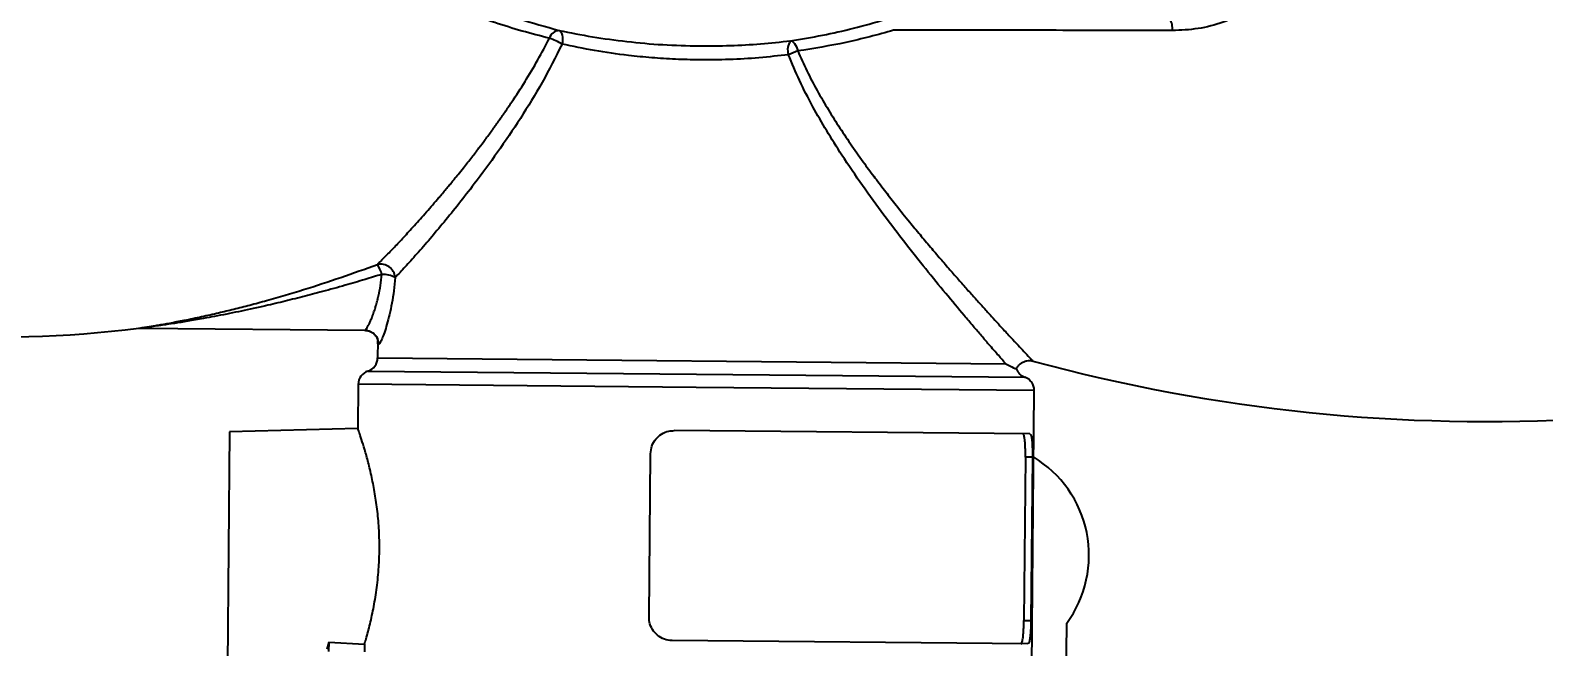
# Model space of a CAD drawing. Header units: millimetres. Extents: x 1465 to 4510, y 540 to 2694.
# Drawn here: x 2728.2 to 3052.8, y 912.8 to 1044.9 of the extents above; entities that cross this region are included whole.
import ezdxf

# ---------------------------------------------------------------- set-up
doc = ezdxf.new("R2010")
doc.units = ezdxf.units.MM
doc.layers.add('AM_5', color=3, linetype='Continuous', lineweight=25)
doc.styles.add('SLDTEXTSTYLE1', font='txt.shx', dxfattribs={"width": 0.7, "bigfont": 'gbcbig.shx'})
doc.dimstyles.new('SLDDIMSTYLE12$0', dxfattribs={"dimtxt": 12, "dimasz": 10, "dimexe": 0, "dimexo": 0.0625, "dimgap": 0.875, "dimtad": 1, "dimdec": 1, "dimlfac": 1.8, "dimrnd": 1e-09, "dimzin": 12, "dimdsep": 46, "dimtxsty": 'SLDTEXTSTYLE1', "dimcen": 0.09, "dimdle": 8.16, "dimclrd": 3, "dimclre": 3, "dimadec": 0, "dimazin": 3, "dimtfac": 1, "dimtdec": 1, "dimtofl": 0, "dimtmove": 0, "dimatfit": 3, "dimfxl": 0, "dimfrac": 2, "dimtolj": 1, "dimlwd": 5, "dimlwe": 5, "dimarcsym": 0})

# ---------------------------------------------------------------- blocks, each defined once
blk = doc.blocks.new('*D57')
at = {"layer": 'AM_5', "color": 3, "lineweight": 5, "transparency": 16777216}
blk.add_line((2872.98, 1181.04), (2506.91, 1181.04), dxfattribs=at)
at = {"layer": 'AM_5', "color": 3, "linetype": 'Continuous', "lineweight": 5, "transparency": 16777216}
for p, q in [((2506.91, 1171.04), (2506.91, 852.16)), ((2871.08, 842.16), (2506.91, 842.16))]:
    blk.add_line(p, q, dxfattribs=at)
at = {"layer": 'AM_5', "color": 3, "transparency": 16777216}
for points in [[(2505.24, 1171.04), (2508.57, 1171.04), (2506.91, 1181.04)], [(2505.24, 852.16), (2508.57, 852.16), (2506.91, 842.16)]]:
    blk.add_solid(points, dxfattribs=at)
at = {"layer": 'Defpoints', "color": 0, "transparency": 16777216}
for p in [(2873.04, 1181.04), (2506.91, 842.16), (2871.15, 842.16)]:
    blk.add_point(p, dxfattribs=at)
at = {"layer": 'AM_5', "color": 0, "transparency": 16777216, "insert": (2492.32, 952.42), "char_height": 12, "attachment_point": 5, "rotation": 90, "style": 'SLDTEXTSTYLE1'}
blk.add_mtext('\\A1;{\\H2.28571x;340}', dxfattribs=at)

msp = doc.modelspace()

# ---------------------------------------------------------------- linework, layer by layer
at = {"color": 7, "linetype": 'Continuous', "lineweight": 25}
for p, q in [((2751.505, 981.033), (2751.9, 981.056)), ((2751.9, 981.056), (2799.971, 980.611)), ((2799.971, 980.611), (2800.627, 980.523)), ((2802.773, 978.298), (2802.74, 974.683)), ((2802.74, 974.683), (2937.457, 973.437)), ((2800.659, 971.855), (2871.102, 971.203)), ((2871.102, 971.203), (2941.545, 970.552)), ((2798.579, 969.028), (2798.49, 959.461)), ((2871.076, 968.357), (2798.579, 969.028)), ((2943.572, 967.686), (2871.076, 968.357)), ((2943.024, 908.382), (2943.572, 967.686)), ((2770.983, 958.849), (2770.521, 908.851)), ((2798.522, 959.556), (2770.983, 958.849)), ((2942.621, 958.388), (2866.315, 959.094)), ((2860.945, 919.142), (2861.269, 954.141)), ((2941.672, 953.397), (2941.348, 918.398)), ((2943.177, 953.383), (2941.672, 953.397)), ((2943.177, 953.383), (2942.853, 918.384)), ((2941.348, 918.398), (2942.853, 918.384)), ((2950.439, 905.313), (2950.555, 917.839)), ((2792.247, 913.717), (2791.844, 912.256)), ((2792.247, 913.717), (2792.229, 911.778)), ((2792.247, 913.717), (2799.922, 913.301)), ((2799.922, 913.301), (2799.907, 911.707)), ((2942.205, 913.39), (2865.899, 914.096))]:
    msp.add_line(p, q, dxfattribs=at)
at = {"color": 7, "linetype": 'Continuous', "lineweight": 25, "flags": 128}
for points in [[(2841.674, 1044.864), (2841.882, 1044.749), (2842.061, 1044.542), (2842.206, 1044.25), (2842.311, 1043.883), (2842.374, 1043.453), (2842.392, 1042.973), (2842.365, 1042.46), (2842.293, 1041.931)], [(2891.274, 1042.637), (2891.496, 1042.61), (2891.722, 1042.502), (2891.947, 1042.316), (2892.164, 1042.058), (2892.368, 1041.735), (2892.552, 1041.356), (2892.713, 1040.93), (2892.844, 1040.47)]]:
    msp.add_lwpolyline(points, dxfattribs=at)
at = {"color": 7, "linetype": 'Continuous', "lineweight": 25}
for centre, radius, start, end in [((2969.12, 1045.328), 4.085, 352.91867, 29.51419), ((2841.782, 1042.58), 2.287, 92.71565, 164.62279), ((2835.387, 1030.557), 13.306, 58.73412, 71.64587), ((2894.15, 1040.689), 3.474, 145.88089, 197.01279), ((2901.105, 1016.631), 25.229, 109.11281, 114.03823), ((2803.345, 991.613), 3.172, 5.50724, 102.02368), ((2792.674, 988.81), 11.622, 18.95037, 30.53824), ((2803.53, 985.643), 6.943, 64.65692, 88.87872), ((2720.615, 1231.426), 252.291, 266.28025, 277.03387), ((2799.74, 974.711), 3, 287.84598, 359.46975), ((3040.431, 1332.12), 371.068, 254.81724, 273.45811), ((2801.578, 969), 3, 107.84598, 179.46975), ((2942.517, 973.39), 3, 201.88858, 251.09352), ((2940.573, 967.713), 3, 359.46975, 71.09352), ((2930.742, 932.37), 24.57, 323.74461, 59.04923)]:
    msp.add_arc(centre, radius, start, end, dxfattribs=at)
for points, knots in [([(2730.939, 1170.842), (2730.985, 1171.275), (2731.108, 1172.411), (2731.421, 1172.901), (2731.829, 1172.443), (2732.32, 1170.734), (2732.924, 1167.855), (2733.645, 1164.151), (2734.498, 1159.991), (2735.469, 1155.643), (2736.689, 1150.748), (2738.217, 1145.331), (2740.095, 1139.485), (2742.38, 1133.249), (2745.11, 1126.715), (2748.315, 1119.978), (2752.004, 1113.145), (2755.701, 1107.093), (2759.239, 1101.858), (2762.478, 1097.429), (2766.453, 1092.404), (2771.291, 1086.849), (2777.012, 1080.988), (2783.054, 1075.46), (2789.268, 1070.385), (2795.703, 1065.699), (2802.193, 1061.492), (2808.803, 1057.691), (2816.122, 1053.971), (2824.226, 1050.45), (2833.018, 1047.256), (2838.786, 1045.662), (2841.674, 1044.864)], [0, 0, 0, 0, 0.0260755, 0.068472, 0.110802, 0.1531098, 0.1954668, 0.2377341, 0.2695275, 0.3011026, 0.332991, 0.3646388, 0.3963559, 0.4278961, 0.4596743, 0.4914516, 0.523018, 0.5548504, 0.5758832, 0.5971224, 0.6186428, 0.6500297, 0.6821661, 0.7136009, 0.745887, 0.7773261, 0.8096086, 0.8409322, 0.8729902, 0.9148954, 0.957384, 1, 1, 1, 1]), ([(3006.043, 1076.64), (3005.991, 1075.521), (3005.886, 1073.284), (3005.163, 1069.314), (3003.715, 1064.832), (3001.215, 1059.997), (2997.888, 1055.612), (2993.836, 1051.797), (2989.2, 1048.735), (2984.121, 1046.493), (2978.73, 1045.079), (2975.026, 1044.909), (2973.174, 1044.824)], [0, 0, 0, 0, 0.0664835, 0.1329651, 0.2373496, 0.3417564, 0.4506729, 0.5596283, 0.669444, 0.7792789, 0.8896403, 1, 1, 1, 1]), ([(2839.577, 1043.186), (2837.625, 1043.686), (2833.756, 1044.675), (2827.791, 1046.543), (2821.617, 1048.759), (2815.414, 1051.325), (2809.211, 1054.238), (2803.162, 1057.434), (2797.066, 1061.039), (2791.054, 1065.019), (2785.224, 1069.283), (2781.497, 1072.388), (2779.682, 1073.901)], [0, 0, 0, 0, 0.0983606, 0.1949021, 0.2961379, 0.402868, 0.4994826, 0.6007187, 0.7010737, 0.8024625, 0.9037741, 1, 1, 1, 1]), ([(2891.274, 1042.637), (2893.572, 1043.015), (2898.074, 1043.756), (2904.849, 1045.278), (2909.31, 1046.561), (2911.573, 1047.212)], [0, 0, 0, 0, 0.3393773, 0.6649808, 1, 1, 1, 1]), ([(2802.684, 994.715), (2803.205, 995.23), (2804.244, 996.257), (2806.074, 998.143), (2808.087, 1000.273), (2810.349, 1002.733), (2812.86, 1005.539), (2814.891, 1007.877), (2816.289, 1009.519), (2817.015, 1010.379), (2817.736, 1011.24), (2818.459, 1012.112), (2819.212, 1013.027), (2820.108, 1014.127), (2821.361, 1015.684), (2822.853, 1017.575), (2824.421, 1019.611), (2825.856, 1021.516), (2827.257, 1023.418), (2828.668, 1025.383), (2830.093, 1027.421), (2832.002, 1030.234), (2834.382, 1033.929), (2837.101, 1038.47), (2838.761, 1041.633), (2839.577, 1043.186)], [0, 0, 0, 0, 0.0628863, 0.12533, 0.1861755, 0.2506526, 0.3205742, 0.3900146, 0.4080073, 0.4267181, 0.4447532, 0.4619663, 0.480551, 0.500495, 0.5279516, 0.5724103, 0.6093584, 0.6421563, 0.6769653, 0.7117848, 0.7459499, 0.782583, 0.8550108, 0.9287697, 1, 1, 1, 1]), ([(2841.674, 1044.864), (2844.029, 1044.395), (2848.715, 1043.461), (2856.192, 1042.443), (2863.887, 1041.739), (2869.122, 1041.611), (2871.753, 1041.547)], [0, 0, 0, 0, 0.2508376, 0.4992015, 0.7483815, 1, 1, 1, 1]), ([(2871.753, 1041.547), (2873.957, 1041.555), (2878.363, 1041.573), (2884.917, 1041.947), (2889.154, 1042.407), (2891.274, 1042.637)], [0, 0, 0, 0, 0.3333806, 0.6665454, 1, 1, 1, 1]), ([(2913.413, 1044.9), (2909.992, 1043.968), (2903.143, 1042.101), (2896.28, 1041.014), (2892.844, 1040.47)], [0, 0, 0, 0, 0.4994781, 1, 1, 1, 1]), ([(2973.174, 1044.824), (2971.207, 1044.831), (2965.307, 1044.853), (2955.524, 1044.88), (2942.593, 1044.903), (2928.5, 1044.913), (2918.446, 1044.904), (2913.414, 1044.9)], [0, 0, 0, 0, 0.0968115, 0.2904543, 0.4843107, 0.7418988, 1, 1, 1, 1]), ([(2842.293, 1041.931), (2840.9, 1039.165), (2838.123, 1033.653), (2833.378, 1025.95), (2828.451, 1018.665), (2823.992, 1012.62), (2820.154, 1007.69), (2816.972, 1003.765), (2813.934, 1000.149), (2811.12, 996.918), (2808.564, 994.083), (2807.187, 992.637), (2806.502, 991.917)], [0, 0, 0, 0, 0.1251004, 0.2493928, 0.3739918, 0.4994655, 0.5830665, 0.6665381, 0.7493203, 0.8336176, 0.9171684, 1, 1, 1, 1]), ([(2871.725, 1038.549), (2870.014, 1038.583), (2866.601, 1038.651), (2861.519, 1038.986), (2855.705, 1039.568), (2849.19, 1040.497), (2844.6, 1041.451), (2842.293, 1041.931)], [0, 0, 0, 0, 0.1675022, 0.3339699, 0.5008822, 0.7492364, 1, 1, 1, 1]), ([(2890.828, 1039.672), (2888.74, 1039.435), (2884.588, 1038.962), (2878.175, 1038.578), (2873.877, 1038.559), (2871.725, 1038.549)], [0, 0, 0, 0, 0.3354831, 0.6671857, 1, 1, 1, 1]), ([(2937.457, 973.437), (2936.954, 974.008), (2935.934, 975.169), (2934.104, 977.269), (2932.257, 979.406), (2930.474, 981.484), (2927.967, 984.434), (2924.602, 988.448), (2920.323, 993.676), (2915.857, 999.305), (2911.295, 1005.282), (2906.743, 1011.55), (2902.629, 1017.604), (2899.068, 1023.265), (2896.005, 1028.598), (2893.193, 1034.016), (2891.6, 1037.827), (2890.828, 1039.672)], [0, 0, 0, 0, 0.0595747, 0.1209562, 0.163076, 0.206264, 0.2506137, 0.3332282, 0.4168663, 0.5006421, 0.5835312, 0.6674878, 0.7505293, 0.8140491, 0.874927, 0.9394163, 1, 1, 1, 1]), ([(2892.844, 1040.47), (2893.483, 1039.033), (2894.77, 1036.14), (2897.006, 1031.932), (2899.381, 1027.857), (2901.881, 1023.908), (2904.48, 1020.053), (2907.006, 1016.502), (2909.433, 1013.224), (2911.684, 1010.276), (2914.17, 1007.108), (2916.627, 1004.057), (2919.085, 1001.079), (2921.292, 998.449), (2923.433, 995.94), (2925.441, 993.618), (2927.362, 991.423), (2929.191, 989.355), (2931.005, 987.323), (2932.737, 985.4), (2934.381, 983.588), (2935.874, 981.955), (2937.437, 980.257), (2938.996, 978.571), (2940.456, 977.005), (2941.844, 975.522), (2942.889, 974.409), (2943.333, 973.94), (2943.263, 974.014), (2943.255, 974.023)], [0, 0, 0, 0, 0.0407708, 0.0820753, 0.1240713, 0.1642771, 0.2052435, 0.2476181, 0.2812635, 0.3159766, 0.3495242, 0.3934236, 0.4270429, 0.4613801, 0.4951175, 0.5272403, 0.5573162, 0.5891294, 0.6194352, 0.6520742, 0.6836084, 0.714046, 0.7433991, 0.7861954, 0.8276454, 0.8678495, 0.930543, 0.9920819, 1, 1, 1, 1]), ([(2751.505, 981.033), (2751.508, 981.034), (2751.518, 981.035), (2751.656, 981.057), (2751.94, 981.101), (2752.288, 981.156), (2752.663, 981.215), (2753.168, 981.296), (2753.831, 981.405), (2754.677, 981.546), (2756.099, 981.789), (2758.294, 982.182), (2761.425, 982.784), (2764.935, 983.515), (2768.486, 984.313), (2771.933, 985.142), (2775.366, 986.017), (2780.349, 987.363), (2786.874, 989.288), (2794.807, 991.866), (2800.082, 993.774), (2802.684, 994.715)], [0, 0, 0, 0, 0.00526226, 0.01732889, 0.03042658, 0.03998442, 0.05033012, 0.0615511, 0.07808269, 0.09656222, 0.11707484, 0.16763141, 0.22824004, 0.29910912, 0.36768872, 0.42849794, 0.49239051, 0.55938851, 0.70603548, 0.85498094, 1, 1, 1, 1]), ([(2803.666, 992.584), (2802.46, 992.216), (2799.837, 991.416), (2795.577, 990.178), (2791.105, 988.936), (2786.633, 987.761), (2782.379, 986.707), (2778.629, 985.828), (2775.473, 985.13), (2772.88, 984.58), (2770.334, 984.063), (2767.836, 983.58), (2765.598, 983.168), (2763.684, 982.83), (2762.051, 982.552), (2760.561, 982.308), (2759.074, 982.072), (2757.617, 981.849), (2756.073, 981.622), (2754.653, 981.421), (2753.498, 981.265), (2752.726, 981.163), (2752.211, 981.096), (2751.933, 981.06), (2751.908, 981.057), (2751.9, 981.056)], [0, 0, 0, 0, 0.0670782, 0.1459645, 0.2366594, 0.3153276, 0.3942305, 0.4727634, 0.5237779, 0.5698863, 0.6173325, 0.6660648, 0.7098277, 0.7432923, 0.7742311, 0.8026509, 0.8285611, 0.8599794, 0.8876847, 0.9204162, 0.9471819, 0.963397, 0.9772634, 0.9928599, 1, 1, 1, 1]), ([(2800.253, 980.825), (2800.257, 980.829), (2800.328, 980.896), (2800.514, 981.191), (2800.803, 981.71), (2801.125, 982.391), (2801.479, 983.23), (2801.838, 984.187), (2802.16, 985.157), (2802.438, 986.08), (2802.687, 986.993), (2803.017, 988.362), (2803.384, 990.182), (2803.572, 991.783), (2803.666, 992.584)], [0, 0, 0, 0, 0.0059714, 0.0954274, 0.1875133, 0.274591, 0.3581668, 0.4583118, 0.5375897, 0.5936895, 0.6653146, 0.7293673, 0.8646273, 1, 1, 1, 1]), ([(2806.502, 991.917), (2806.41, 990.96), (2806.227, 989.046), (2805.793, 986.383), (2805.287, 983.959), (2804.735, 981.843), (2804.187, 980.09), (2803.684, 978.751), (2803.266, 977.88), (2803.047, 977.61), (2802.962, 977.587), (2802.951, 977.584)], [0, 0, 0, 0, 0.1228737, 0.2456638, 0.3686519, 0.4914476, 0.6143904, 0.7369906, 0.8599624, 0.9823992, 1, 1, 1, 1]), ([(2799.971, 980.611), (2800.001, 980.616), (2800.077, 980.629), (2800.187, 980.751), (2800.253, 980.825)], [0, 0, 0, 0, 0.3994785, 1, 1, 1, 1]), ([(2800.011, 980.608), (2800.309, 980.576), (2800.914, 980.51), (2801.69, 980.08), (2802.243, 979.534), (2802.565, 979.001), (2802.717, 978.571), (2802.769, 978.311), (2802.774, 978.212), (2802.773, 978.236), (2802.773, 978.24)], [0, 0, 0, 0, 0.1564907, 0.3172173, 0.4552126, 0.5798095, 0.6978786, 0.8228161, 0.9669648, 1, 1, 1, 1]), ([(2800.252, 980.82), (2800.308, 980.751), (2800.42, 980.613), (2800.578, 980.553), (2800.657, 980.523)], [0, 0, 0, 0, 0.4980236, 1, 1, 1, 1]), ([(2800.627, 980.523), (2800.656, 980.519), (2800.899, 980.489), (2801.422, 980.249), (2802.177, 979.717), (2802.824, 978.767), (2802.909, 977.981), (2802.951, 977.584)], [0, 0, 0, 0, 0.022073, 0.1813679, 0.4187059, 0.7071437, 1, 1, 1, 1]), ([(2802.951, 977.584), (2802.896, 977.607), (2802.788, 977.65), (2802.779, 978.084), (2802.775, 978.298)], [0, 0, 0, 0, 0.5055044, 1, 1, 1, 1]), ([(2939.744, 972.267), (2939.756, 972.305), (2939.842, 972.568), (2940.15, 973.002), (2940.663, 973.515), (2941.299, 973.882), (2941.98, 974.08), (2942.654, 974.125), (2943.078, 974.037), (2943.281, 973.995)], [0, 0, 0, 0, 0.027735, 0.1931258, 0.3634324, 0.533739, 0.6991297, 0.8554886, 1, 1, 1, 1]), ([(2937.457, 973.437), (2938.062, 973.113), (2939.244, 972.483), (2939.93, 972.176), (2939.733, 972.27), (2939.733, 972.27)], [0, 0, 0, 0, 0.5120204, 0.9997256, 1, 1, 1, 1]), ([(2799.922, 913.301), (2800.037, 913.688), (2800.425, 914.999), (2801.125, 917.626), (2801.934, 921.325), (2802.604, 925.459), (2803.01, 929.579), (2803.163, 933.703), (2803.074, 937.722), (2802.733, 941.772), (2802.186, 945.62), (2801.496, 949.159), (2800.722, 952.361), (2799.95, 955.105), (2799.257, 957.313), (2798.763, 958.781), (2798.503, 959.522), (2798.518, 959.477), (2798.524, 959.461)], [0, 0, 0, 0, 0.0286003, 0.0969999, 0.1673601, 0.2358887, 0.3066585, 0.3632596, 0.4269649, 0.4926035, 0.5562853, 0.6216636, 0.6882749, 0.7566756, 0.8256799, 0.8968201, 0.9634167, 1, 1, 1, 1]), ([(2861.269, 954.141), (2861.329, 954.699), (2861.449, 955.816), (2862.315, 957.299), (2863.583, 958.42), (2864.997, 959.018), (2865.938, 959.072), (2866.315, 959.094)], [0, 0, 0, 0, 0.2129679, 0.4258966, 0.639898, 0.8553588, 1, 1, 1, 1]), ([(2941.672, 953.397), (2941.672, 953.957), (2941.673, 955.077), (2941.608, 956.571), (2941.48, 957.701), (2941.305, 958.311), (2941.161, 958.376), (2941.103, 958.402)], [0, 0, 0, 0, 0.2130449, 0.4260854, 0.6392672, 0.8531492, 1, 1, 1, 1]), ([(2942.621, 958.388), (2942.704, 958.332), (2942.871, 958.22), (2943.041, 957.349), (2943.143, 956.07), (2943.182, 954.666), (2943.179, 953.745), (2943.177, 953.383)], [0, 0, 0, 0, 0.2165911, 0.4332538, 0.6482426, 0.8619005, 1, 1, 1, 1]), ([(2865.899, 914.096), (2865.336, 914.157), (2864.21, 914.279), (2862.718, 915.158), (2861.598, 916.442), (2861.017, 917.854), (2860.965, 918.78), (2860.945, 919.142)], [0, 0, 0, 0, 0.2153056, 0.4305877, 0.6463333, 0.8614906, 1, 1, 1, 1]), ([(2940.686, 913.404), (2940.772, 913.459), (2940.944, 913.568), (2941.134, 914.435), (2941.263, 915.712), (2941.329, 917.115), (2941.342, 918.037), (2941.348, 918.398)], [0, 0, 0, 0, 0.2166735, 0.4334219, 0.6484226, 0.8620356, 1, 1, 1, 1]), ([(2942.853, 918.384), (2942.844, 917.824), (2942.824, 916.704), (2942.732, 915.211), (2942.587, 914.083), (2942.404, 913.477), (2942.262, 913.415), (2942.205, 913.39)], [0, 0, 0, 0, 0.2131127, 0.4262212, 0.6394652, 0.8533812, 1, 1, 1, 1])]:
    msp.add_open_spline(points, degree=3, knots=knots, dxfattribs=at)

# ---------------------------------------------------------------- dimensions: what is measured, and where the dimension line sits
at = {"layer": 'AM_5'}
dim = msp.add_linear_dim(base=(2506.908, 842.163), p1=(2873.044, 1181.042), p2=(2871.146, 842.163), angle=90, text='{\\H2.28571x;340}', dimstyle='SLDDIMSTYLE12$0', override={"dimlfac": 1}, dxfattribs=at)
dim.commit()
dim.dimension.update_dxf_attribs({"geometry": '*D57', "text_midpoint": (2506.908, 952.423), "dimtype": 160})

doc.saveas('drawing.dxf')
